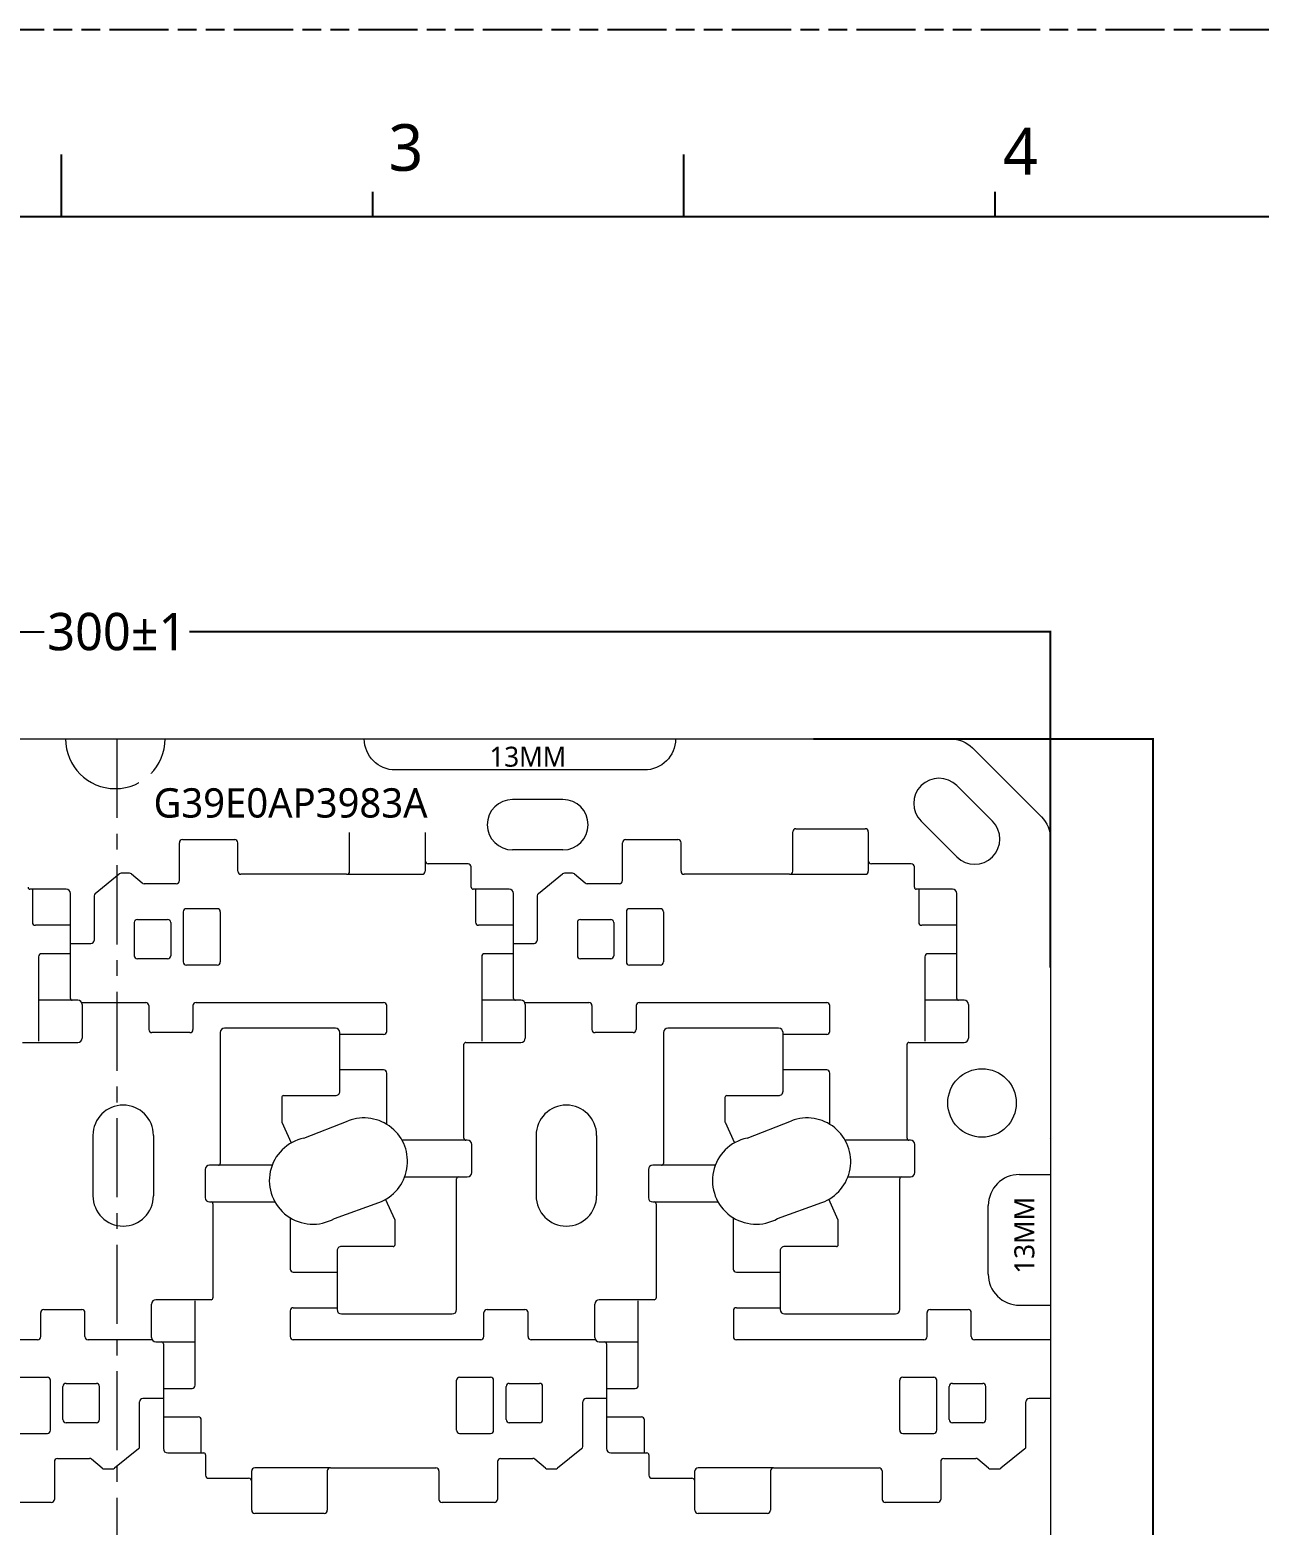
# Model space of a CAD drawing. Header units: millimetres. Extents: x 2296 to 3738, y 887 to 1467.
# Drawn here: x 3135.9 to 3333.4, y 1226.4 to 1466.6 of the extents above; entities that cross this region are included whole.
import ezdxf

# ---------------------------------------------------------------- set-up
doc = ezdxf.new("R2010")
doc.units = ezdxf.units.MM
doc.linetypes.add('CENTERX2', pattern=[101.6, 63.5, -12.7, 12.7, -12.7])
doc.linetypes.add('PHANTOM', pattern=[29.5, 9.5, -1.5, 3, -1.5, 3, -1.5, 9.5])
for name, color, linetype, lineweight in [('02 Tray  平面圖', 82, 'Continuous', 18), ('04 Tray NOTES 說明', 10, 'Continuous', 5), ('05 Tray 實際版框', 220, 'Continuous', 25), ('倒扣', 2, 'Continuous', 0)]:
    doc.layers.add(name, color=color, linetype=linetype, lineweight=lineweight)
doc.layers.add('0PAPERF', color=2, linetype='PHANTOM')
doc.layers.add('Tray 标记', color=160, linetype='Continuous')
doc.styles.add('CHINE', font='')
doc.styles.get("Standard").update_dxf_attribs({"font": 'txt', "bigfont": 'gbcbig.shx'})
doc.styles.get('CHINE').set_extended_font_data('微軟正黑體')
doc.dimstyles.get("Standard").update_dxf_attribs({"dimtxt": 0.18, "dimasz": 0.18, "dimexe": 0.18, "dimexo": 0.0625, "dimgap": 0.09, "dimtad": 0, "dimtih": 1, "dimtoh": 1, "dimdec": 4, "dimzin": 0, "dimdsep": 46, "dimtxsty": 'Standard', "dimcen": 0.09, "dimadec": 0, "dimazin": 0, "dimtfac": 1, "dimtdec": 4, "dimtofl": 0, "dimtmove": 0, "dimatfit": 3, "dimfxl": 1, "dimtolj": 1, "dimtzin": 0, "dimarcsym": 0})

# ---------------------------------------------------------------- blocks, each defined once
blk = doc.blocks.new('*D1')
at = {"layer": '05 Tray 實際版框', "color": 0, "lineweight": -2, "ltscale": 0.2, "transparency": 16777216}
for p, q in [((2999.88, 1315.93), (2999.88, 1370.06)), ((3000.06, 1369.88), (3138.19, 1369.88)), ((3299.7, 1369.88), (3161.57, 1369.88)), ((3299.88, 1315.93), (3299.88, 1370.06))]:
    blk.add_line(p, q, dxfattribs=at)
at = {"layer": '05 Tray 實際版框', "color": 0, "ltscale": 0.2, "transparency": 16777216}
for points in [[(3000.06, 1369.91), (3000.06, 1369.85), (2999.88, 1369.88)], [(3299.7, 1369.91), (3299.7, 1369.85), (3299.88, 1369.88)]]:
    blk.add_solid(points, dxfattribs=at)
at = {"layer": 'Defpoints', "color": 0, "ltscale": 0.2, "transparency": 16777216}
for p in [(3299.88, 1369.88), (2999.88, 1315.87), (3299.88, 1315.87)]:
    blk.add_point(p, dxfattribs=at)
at = {"layer": '05 Tray 實際版框', "color": 0, "lineweight": 0, "ltscale": 0.2, "transparency": 16777216, "insert": (3149.88, 1369.88), "char_height": 0.18, "attachment_point": 5}
blk.add_mtext('\\A1;{\\fMicrosoft JhengHei|b0|i0|c136|p0;\\H33.333333x;\\C6;300%%P1}', dxfattribs=at)
blk = doc.blocks.new('*D2')
at = {"layer": '05 Tray 實際版框', "color": 0, "lineweight": -2, "ltscale": 0.2, "transparency": 16777216}
for p, q in [((3261.78, 1352.68), (3316.49, 1352.68)), ((3316.31, 1352.5), (3316.31, 1220.89)), ((3316.31, 1082.86), (3316.31, 1214.47)), ((3253.57, 1082.68), (3316.49, 1082.68))]:
    blk.add_line(p, q, dxfattribs=at)
at = {"layer": '05 Tray 實際版框', "color": 0, "ltscale": 0.2, "transparency": 16777216}
for points in [[(3316.28, 1352.5), (3316.34, 1352.5), (3316.31, 1352.68)], [(3316.28, 1082.86), (3316.34, 1082.86), (3316.31, 1082.68)]]:
    blk.add_solid(points, dxfattribs=at)
at = {"layer": 'Defpoints', "color": 0, "ltscale": 0.2, "transparency": 16777216}
for p in [(3261.72, 1352.68), (3253.51, 1082.68), (3316.31, 1082.68)]:
    blk.add_point(p, dxfattribs=at)
at = {"layer": '05 Tray 實際版框', "color": 0, "lineweight": 0, "ltscale": 0.2, "transparency": 16777216, "insert": (3316.31, 1217.68), "char_height": 0.18, "attachment_point": 5}
blk.add_mtext('\\A1;{\\fMicrosoft JhengHei|b0|i0|c136|p0;\\H33.333333x;\\C6;270%%P1}', dxfattribs=at)

msp = doc.modelspace()

# ---------------------------------------------------------------- linework, layer by layer
for p, q in [((3140.99559, 1436.57464), (3140.99559, 1446.57464)), ((3240.99559, 1436.57464), (3240.99559, 1446.57464)), ((3190.99559, 1436.57464), (3190.99559, 1440.57464)), ((3290.99559, 1436.57464), (3290.99559, 1440.57464)), ((3712.99559, 1436.57464), (2940.99559, 1436.57464))]:
    msp.add_line(p, q)
at = {"layer": '02 Tray  平面圖', "linetype": 'Continuous'}
for p, q in [((3187.77312, 1338.24583), (3198.90866, 1338.24583)), ((3258.97312, 1338.24583), (3270.10866, 1338.24583)), ((3159.9237, 1329.90963), (3159.9237, 1335.98705)), ((3160.4237, 1336.48705), (3168.8237, 1336.48705)), ((3169.3237, 1331.41839), (3169.3237, 1335.98705)), ((3187.27312, 1331.4184), (3187.27312, 1337.74583)), ((3199.40866, 1337.74581), (3199.40851, 1333.09672)), ((3231.1237, 1329.90963), (3231.1237, 1335.98705)), ((3231.6237, 1336.48705), (3240.0237, 1336.48705)), ((3240.5237, 1331.41839), (3240.5237, 1335.98705)), ((3258.47312, 1331.4184), (3258.47312, 1337.74583)), ((3270.60866, 1337.74581), (3270.60851, 1333.09672)), ((3146.40451, 1327.85552), (3150.2795, 1330.97755)), ((3151.89684, 1331.0882), (3150.5932, 1331.0882)), ((3152.21924, 1330.97037), (3153.92967, 1329.52745)), ((3186.77312, 1330.9184), (3169.8237, 1330.91839)), ((3186.77312, 1330.9184), (3198.90851, 1330.9184)), ((3199.40851, 1333.09672), (3199.40851, 1331.4184)), ((3206.3121, 1332.5967), (3199.90851, 1332.5967)), ((3206.8121, 1328.8325), (3206.8121, 1332.0967)), ((3217.60451, 1327.85552), (3221.4795, 1330.97755)), ((3223.09684, 1331.0882), (3221.7932, 1331.0882)), ((3223.41924, 1330.97037), (3225.12967, 1329.52745)), ((3257.97312, 1330.9184), (3241.0237, 1330.91839)), ((3257.97312, 1330.9184), (3270.10851, 1330.9184)), ((3270.60851, 1333.09672), (3270.60851, 1331.4184)), ((3277.5121, 1332.5967), (3271.10851, 1332.5967)), ((3278.0121, 1328.8325), (3278.0121, 1332.0967)), ((3141.7113, 1328.5325), (3135.9121, 1328.5325)), ((3136.30999, 1328.5325), (3136.30999, 1323.22292)), ((3159.4237, 1329.40963), (3154.25207, 1329.40963)), ((3212.9113, 1328.5325), (3207.1121, 1328.5325)), ((3207.50999, 1328.5325), (3207.50999, 1323.22292)), ((3230.6237, 1329.40963), (3225.45207, 1329.40963)), ((3284.1113, 1328.5325), (3278.3121, 1328.5325)), ((3278.70999, 1328.5325), (3278.70999, 1323.22292)), ((3142.4113, 1310.9889), (3142.4113, 1327.8325)), ((3146.2182, 1327.46617), (3146.2182, 1320.29915)), ((3213.6113, 1310.9889), (3213.6113, 1327.8325)), ((3217.4182, 1327.46617), (3217.4182, 1320.29915)), ((3284.8113, 1310.9889), (3284.8113, 1327.8325)), ((3153.172, 1323.6708), (3158.0366, 1323.6708)), ((3224.372, 1323.6708), (3229.2366, 1323.6708)), ((3142.4113, 1322.72292), (3136.80999, 1322.72292)), ((3152.672, 1323.1708), (3152.672, 1317.8464)), ((3158.5366, 1323.1708), (3158.5366, 1317.8464)), ((3213.6113, 1322.72292), (3208.00999, 1322.72292)), ((3223.872, 1323.1708), (3223.872, 1317.8464)), ((3229.7366, 1323.1708), (3229.7366, 1317.8464)), ((3284.8113, 1322.72292), (3279.20999, 1322.72292)), ((3142.4113, 1319.79915), (3145.7182, 1319.79915)), ((3213.6113, 1319.79915), (3216.9182, 1319.79915)), ((3137.2994, 1317.66043), (3137.2994, 1304.10406)), ((3142.4113, 1318.16043), (3137.7994, 1318.16043)), ((3158.0366, 1317.3464), (3153.172, 1317.3464)), ((3208.4994, 1317.66043), (3208.4994, 1304.10406)), ((3213.6113, 1318.16043), (3208.9994, 1318.16043)), ((3229.2366, 1317.3464), (3224.372, 1317.3464)), ((3279.6994, 1317.66043), (3279.6994, 1304.10406)), ((3284.8113, 1318.16043), (3280.1994, 1318.16043)), ((3143.5993, 1310.6889), (3137.2994, 1310.6889)), ((3144.21029, 1310.3305), (3154.5112, 1310.3305)), ((3144.2993, 1309.9889), (3144.2993, 1304.60406)), ((3155.0112, 1309.8305), (3155.0112, 1305.97953)), ((3162.1112, 1309.8305), (3162.1112, 1305.97953)), ((3162.6112, 1310.3305), (3192.72981, 1310.3305)), ((3193.22981, 1305.68862), (3193.22981, 1309.8305)), ((3214.7993, 1310.6889), (3208.4994, 1310.6889)), ((3215.41029, 1310.3305), (3225.7112, 1310.3305)), ((3215.4993, 1309.9889), (3215.4993, 1304.60406)), ((3226.2112, 1309.8305), (3226.2112, 1305.97953)), ((3233.3112, 1309.8305), (3233.3112, 1305.97953)), ((3233.8112, 1310.3305), (3263.92981, 1310.3305)), ((3264.42981, 1305.68862), (3264.42981, 1309.8305)), ((3285.9993, 1310.6889), (3279.6994, 1310.6889)), ((3286.6993, 1309.9889), (3286.6993, 1304.60406)), ((3161.6112, 1305.47953), (3155.5112, 1305.47953)), ((3166.49367, 1305.49779), (3166.49367, 1284.47159)), ((3185.00477, 1306.19779), (3167.19367, 1306.19779)), ((3185.70477, 1296.05699), (3185.70477, 1305.49779)), ((3232.8112, 1305.47953), (3226.7112, 1305.47953)), ((3237.69367, 1305.49779), (3237.69367, 1284.47159)), ((3256.20477, 1306.19779), (3238.39367, 1306.19779)), ((3256.90477, 1296.05699), (3256.90477, 1305.49779)), ((3134.7372, 1303.90406), (3143.5993, 1303.90406)), ((3205.6372, 1288.5089), (3205.6372, 1303.60406)), ((3205.9372, 1303.90406), (3214.7993, 1303.90406)), ((3276.8372, 1288.5089), (3276.8372, 1303.60406)), ((3277.1372, 1303.90406), (3285.9993, 1303.90406)), ((3193.2366, 1290.74891), (3193.2366, 1298.98862)), ((3264.4366, 1290.74891), (3264.4366, 1298.98862)), ((3176.37525, 1295.05699), (3176.37525, 1291.20899)), ((3176.67525, 1295.35699), (3185.00477, 1295.35699)), ((3247.57525, 1295.05699), (3247.57525, 1291.20899)), ((3247.87525, 1295.35699), (3256.20477, 1295.35699)), ((3176.3912, 1291.11249), (3177.89502, 1287.77366)), ((3247.5912, 1291.11249), (3249.09502, 1287.77366)), ((3206.1894, 1288.2089), (3195.68419, 1288.2089)), ((3277.3894, 1288.2089), (3266.88419, 1288.2089)), ((3206.8894, 1283.0089), (3206.8894, 1287.5089)), ((3278.0894, 1283.0089), (3278.0894, 1287.5089)), ((3164.07167, 1283.47159), (3164.07167, 1278.97159)), ((3174.82874, 1284.17159), (3164.77167, 1284.17159)), ((3235.27167, 1283.47159), (3235.27167, 1278.97159)), ((3246.02874, 1284.17159), (3235.97167, 1284.17159)), ((3196.13233, 1282.30889), (3206.1894, 1282.3089)), ((3204.4674, 1260.9827), (3204.4674, 1282.0089)), ((3267.33233, 1282.30889), (3277.3894, 1282.3089)), ((3275.6674, 1260.9827), (3275.6674, 1282.0089)), ((3164.77167, 1278.27159), (3175.27689, 1278.27159)), ((3194.56988, 1275.36799), (3193.06606, 1278.70682)), ((3235.97167, 1278.27159), (3246.47689, 1278.27159)), ((3265.76988, 1275.36799), (3264.26606, 1278.70682)), ((3165.32387, 1277.97159), (3165.32387, 1262.87642)), ((3177.72447, 1275.73161), (3177.72447, 1267.55911)), ((3177.72447, 1275.73161), (3177.72447, 1267.49189)), ((3236.52387, 1277.97159), (3236.52387, 1262.87642)), ((3248.92447, 1275.73162), (3248.92447, 1267.55912)), ((3248.92447, 1275.73162), (3248.92447, 1267.49191)), ((3194.58582, 1271.4235), (3194.58582, 1275.27149)), ((3265.78582, 1271.4235), (3265.78582, 1275.27149)), ((3194.28582, 1271.1235), (3185.9563, 1271.12349)), ((3265.48582, 1271.1235), (3257.1563, 1271.12349)), ((3185.2563, 1270.42349), (3185.2563, 1260.9827)), ((3256.4563, 1270.42349), (3256.4563, 1260.9827)), ((3155.46177, 1256.49159), (3155.46177, 1261.87642)), ((3165.02387, 1262.57642), (3156.16177, 1262.57642)), ((3162.46167, 1248.82005), (3162.46167, 1262.37642)), ((3226.66177, 1256.49159), (3226.66177, 1261.87642)), ((3236.22387, 1262.57642), (3227.36177, 1262.57642)), ((3233.66167, 1248.82005), (3233.66167, 1262.37642)), ((3137.64987, 1256.64999), (3137.64987, 1260.50096)), ((3138.14987, 1261.00096), (3144.24987, 1261.00096)), ((3144.74987, 1256.64999), (3144.74987, 1260.50096)), ((3177.73127, 1260.79189), (3177.73127, 1256.65002)), ((3185.9563, 1260.2827), (3203.7674, 1260.2827)), ((3208.84987, 1256.64999), (3208.84987, 1260.50096)), ((3209.34987, 1261.00096), (3215.44987, 1261.00096)), ((3215.94987, 1256.64999), (3215.94987, 1260.50096)), ((3248.93127, 1260.79191), (3248.93127, 1256.65003)), ((3257.1563, 1260.2827), (3274.9674, 1260.2827)), ((3280.04987, 1256.64999), (3280.04987, 1260.50096)), ((3280.54987, 1261.00096), (3286.64987, 1261.00096)), ((3287.14987, 1256.64999), (3287.14987, 1260.50096)), ((3137.14987, 1256.15), (3107.03127, 1256.15)), ((3155.55078, 1256.14999), (3145.24987, 1256.14999)), ((3156.16177, 1255.79159), (3162.46167, 1255.79159)), ((3157.34977, 1255.49159), (3157.34978, 1238.64799)), ((3208.34987, 1256.15002), (3178.23127, 1256.15002)), ((3226.75078, 1256.14999), (3216.44987, 1256.14999)), ((3227.36177, 1255.79159), (3233.66167, 1255.79159)), ((3228.54977, 1255.49159), (3228.54978, 1238.64799)), ((3279.54987, 1256.15003), (3249.43127, 1256.15003)), ((3299.88054, 1256.14999), (3287.64987, 1256.14999)), ((3141.22447, 1243.30969), (3141.22447, 1248.63409)), ((3141.72447, 1249.13409), (3146.58908, 1249.13409)), ((3147.08908, 1243.30969), (3147.08908, 1248.63409)), ((3157.34977, 1248.32005), (3161.96167, 1248.32005)), ((3212.42447, 1243.30969), (3212.42447, 1248.63409)), ((3212.92447, 1249.13409), (3217.78908, 1249.13409)), ((3218.28908, 1243.30969), (3218.28908, 1248.63409)), ((3228.54977, 1248.32005), (3233.16167, 1248.32005)), ((3283.62447, 1243.30969), (3283.62447, 1248.63409)), ((3284.12447, 1249.13409), (3288.98908, 1249.13409)), ((3289.48908, 1243.30969), (3289.48908, 1248.63409)), ((3153.54287, 1239.01432), (3153.54287, 1246.18134)), ((3157.34977, 1246.68134), (3154.04287, 1246.68134)), ((3224.74287, 1239.01432), (3224.74287, 1246.18134)), ((3228.54977, 1246.68134), (3225.24287, 1246.68134)), ((3295.94287, 1239.01432), (3295.94287, 1246.18134)), ((3299.88054, 1246.68134), (3296.44287, 1246.68134)), ((3146.58908, 1242.80969), (3141.72447, 1242.80969)), ((3157.34978, 1243.75757), (3162.95109, 1243.75757)), ((3163.45109, 1237.94799), (3163.45109, 1243.25757)), ((3217.78908, 1242.80969), (3212.92447, 1242.80969)), ((3228.54978, 1243.75757), (3234.15109, 1243.75757)), ((3234.65109, 1237.94799), (3234.65109, 1243.25757)), ((3288.98908, 1242.80969), (3284.12447, 1242.80969)), ((3153.35657, 1238.62497), (3149.48158, 1235.50293)), ((3158.04978, 1237.94799), (3163.84898, 1237.94799)), ((3164.14898, 1237.64799), (3164.14898, 1234.38379)), ((3224.55657, 1238.62497), (3220.68158, 1235.50293)), ((3229.24978, 1237.94799), (3235.04898, 1237.94799)), ((3235.34898, 1237.64799), (3235.34898, 1234.38379)), ((3295.75657, 1238.62497), (3291.88158, 1235.50293)), ((3139.83737, 1236.57086), (3139.83737, 1230.49344)), ((3140.33737, 1237.07086), (3145.509, 1237.07086)), ((3147.54183, 1235.51011), (3145.83141, 1236.95303)), ((3147.86424, 1235.39228), (3149.16788, 1235.39228)), ((3171.55257, 1233.38377), (3171.55257, 1235.06209)), ((3184.18795, 1235.56209), (3172.05257, 1235.56209)), ((3183.68795, 1235.06209), (3183.68795, 1228.73466)), ((3184.18795, 1235.56209), (3201.13737, 1235.56209)), ((3201.63737, 1235.06209), (3201.63737, 1230.49344)), ((3211.03737, 1236.57086), (3211.03737, 1230.49344)), ((3211.53737, 1237.07086), (3216.709, 1237.07086)), ((3218.74183, 1235.51011), (3217.03141, 1236.95303)), ((3219.06424, 1235.39228), (3220.36788, 1235.39228)), ((3242.75257, 1233.38377), (3242.75257, 1235.06209)), ((3255.38795, 1235.56209), (3243.25257, 1235.56209)), ((3254.88795, 1235.06209), (3254.88795, 1228.73466)), ((3255.38795, 1235.56209), (3272.33737, 1235.56209)), ((3272.83737, 1235.06209), (3272.83737, 1230.49344)), ((3282.23737, 1236.57086), (3282.23737, 1230.49344)), ((3282.73737, 1237.07086), (3287.909, 1237.07086)), ((3289.94183, 1235.51011), (3288.23141, 1236.95303)), ((3290.26424, 1235.39228), (3291.56788, 1235.39228)), ((3164.64898, 1233.88379), (3171.05257, 1233.88379)), ((3171.55241, 1228.73468), (3171.55257, 1233.38377)), ((3235.84898, 1233.88379), (3242.25257, 1233.88379)), ((3242.75241, 1228.73468), (3242.75257, 1233.38377)), ((3139.33737, 1229.99344), (3130.93737, 1229.99344)), ((3210.53737, 1229.99344), (3202.13737, 1229.99344)), ((3281.73737, 1229.99344), (3273.33737, 1229.99344)), ((3183.18795, 1228.23466), (3172.05241, 1228.23466)), ((3254.38795, 1228.23466), (3243.25241, 1228.23466))]:
    msp.add_line(p, q, dxfattribs=at)
at = {"layer": '02 Tray  平面圖', "lineweight": 18}
for p, q in [((3160.54851, 1324.89382), (3160.54851, 1316.84469)), ((3166.00601, 1325.39382), (3161.04851, 1325.39382)), ((3166.50601, 1324.89382), (3166.50601, 1316.84469)), ((3231.74851, 1324.89382), (3231.74851, 1316.84469)), ((3237.20601, 1325.39382), (3232.24851, 1325.39382)), ((3237.70601, 1324.89382), (3237.70601, 1316.84469)), ((3166.00601, 1316.34469), (3161.04851, 1316.34469)), ((3237.20601, 1316.34469), (3232.24851, 1316.34469)), ((3133.75507, 1250.13579), (3138.71256, 1250.13579)), ((3139.21256, 1241.58667), (3139.21256, 1249.63579)), ((3204.45507, 1241.58667), (3204.45507, 1249.63579)), ((3204.95507, 1250.13579), (3209.91256, 1250.13579)), ((3210.41256, 1241.58667), (3210.41256, 1249.63579)), ((3275.65507, 1241.58667), (3275.65507, 1249.63579)), ((3276.15507, 1250.13579), (3281.11256, 1250.13579)), ((3281.61256, 1241.58667), (3281.61256, 1249.63579)), ((3133.75507, 1241.08667), (3138.71256, 1241.08667)), ((3204.95507, 1241.08667), (3209.91256, 1241.08667)), ((3276.15507, 1241.08667), (3281.11256, 1241.08667))]:
    msp.add_line(p, q, dxfattribs=at)
at = {"layer": '02 Tray  平面圖'}
for p, q in [((3192.72981, 1305.18862), (3185.70477, 1305.18862)), ((3263.92981, 1305.18862), (3256.90477, 1305.18862)), ((3192.7366, 1299.48862), (3185.70477, 1299.48862)), ((3263.9366, 1299.48862), (3256.90477, 1299.48862)), ((3179.92422, 1288.54931), (3187.05815, 1291.30743)), ((3251.12422, 1288.54931), (3258.25815, 1291.30743)), ((3184.82242, 1275.60777), (3191.96752, 1278.19728)), ((3256.02242, 1275.60777), (3263.16752, 1278.19728)), ((3178.22447, 1266.99189), (3185.2563, 1266.99189)), ((3249.42447, 1266.99191), (3256.4563, 1266.99191)), ((3178.23127, 1261.29189), (3185.2563, 1261.29189)), ((3249.43127, 1261.29191), (3256.4563, 1261.29191))]:
    msp.add_line(p, q, dxfattribs=at)
at = {"layer": '02 Tray  平面圖', "linetype": 'Continuous'}
for centre, radius, start, end in [((3187.77312, 1337.74583), 0.5, 90, 180), ((3198.90866, 1337.74583), 0.5, 359.9978164, 90), ((3258.97312, 1337.74583), 0.5, 90, 180), ((3270.10866, 1337.74583), 0.5, 359.9978164, 90), ((3160.4237, 1335.98705), 0.5, 90, 180), ((3168.8237, 1335.98705), 0.5, 0, 90), ((3231.6237, 1335.98705), 0.5, 90, 180), ((3240.0237, 1335.98705), 0.5, 0, 90), ((3150.5932, 1330.5882), 0.5, 89.9999985, 128.8579507), ((3151.89684, 1330.5882), 0.5, 49.848925, 89.9999985), ((3169.8237, 1331.41839), 0.5, 180, 270.0000111), ((3186.77312, 1331.4184), 0.5, 270.0000111, 0), ((3198.90851, 1331.4184), 0.5, 270, 0), ((3199.90851, 1333.0967), 0.5, 179.9978164, 270), ((3206.3121, 1332.0967), 0.5, 0, 90), ((3221.7932, 1330.5882), 0.5, 89.9999985, 128.8579507), ((3223.09684, 1330.5882), 0.5, 49.848925, 89.9999985), ((3241.0237, 1331.41839), 0.5, 180, 270.0000111), ((3257.97312, 1331.4184), 0.5, 270.0000111, 0), ((3270.10851, 1331.4184), 0.5, 270, 0), ((3271.10851, 1333.0967), 0.5, 179.9978164, 270), ((3277.5121, 1332.0967), 0.5, 0, 90), ((3135.9121, 1328.8325), 0.3, 180, 270), ((3141.7113, 1327.8325), 0.7, 0.0000046, 90), ((3154.25207, 1329.90963), 0.5, 229.848925, 270), ((3159.4237, 1329.90963), 0.5, 270, 0), ((3207.1121, 1328.8325), 0.3, 180, 270), ((3212.9113, 1327.8325), 0.7, 0.0000046, 90), ((3225.45207, 1329.90963), 0.5, 229.848925, 270), ((3230.6237, 1329.90963), 0.5, 270, 0), ((3278.3121, 1328.8325), 0.3, 180, 270), ((3284.1113, 1327.8325), 0.7, 0.0000046, 90), ((3146.7182, 1327.46617), 0.5, 128.8579507, 180.0000028), ((3217.9182, 1327.46617), 0.5, 128.8579507, 180.0000028), ((3153.172, 1323.1708), 0.5, 90, 180), ((3158.0366, 1323.1708), 0.5, 0, 90), ((3224.372, 1323.1708), 0.5, 90, 180), ((3229.2366, 1323.1708), 0.5, 0, 90), ((3136.80999, 1323.22292), 0.5, 180, 270), ((3208.00999, 1323.22292), 0.5, 180, 270), ((3279.20999, 1323.22292), 0.5, 180, 270), ((3145.7182, 1320.29915), 0.5, 270, 0.0000028), ((3216.9182, 1320.29915), 0.5, 270, 0.0000028), ((3137.7994, 1317.66043), 0.5, 90, 180), ((3153.172, 1317.8464), 0.5, 180, 270), ((3158.0366, 1317.8464), 0.5, 270, 0), ((3208.9994, 1317.66043), 0.5, 90, 180), ((3224.372, 1317.8464), 0.5, 180, 270), ((3229.2366, 1317.8464), 0.5, 270, 0), ((3280.1994, 1317.66043), 0.5, 90, 180), ((3142.7113, 1310.9889), 0.3, 180.0000046, 270), ((3143.5993, 1309.9889), 0.7, 0, 90), ((3154.5112, 1309.8305), 0.5, 0, 90.0000008), ((3162.6112, 1309.8305), 0.5, 90.0000009, 180), ((3192.72981, 1309.8305), 0.5, 0, 90.0000009), ((3213.9113, 1310.9889), 0.3, 180.0000046, 270), ((3214.7993, 1309.9889), 0.7, 0, 90), ((3225.7112, 1309.8305), 0.5, 0, 90.0000008), ((3233.8112, 1309.8305), 0.5, 90.0000009, 180), ((3263.92981, 1309.8305), 0.5, 0, 90.0000009), ((3285.1113, 1310.9889), 0.3, 180.0000046, 270), ((3285.9993, 1309.9889), 0.7, 0, 90), ((3143.5993, 1304.60406), 0.7, 270, 0), ((3155.5112, 1305.97953), 0.5, 180, 270), ((3161.6112, 1305.97953), 0.5, 270, 0), ((3167.19367, 1305.49779), 0.7, 90.0000016, 179.9999979), ((3185.00477, 1305.49779), 0.7, 0.0000118, 90.0000016), ((3214.7993, 1304.60406), 0.7, 270, 0), ((3226.7112, 1305.97953), 0.5, 180, 270), ((3232.8112, 1305.97953), 0.5, 270, 0), ((3238.39367, 1305.49779), 0.7, 90.0000016, 179.9999979), ((3256.20477, 1305.49779), 0.7, 0.0000118, 90.0000016), ((3285.9993, 1304.60406), 0.7, 270, 0), ((3205.9372, 1303.60406), 0.3, 90, 180.000003), ((3277.1372, 1303.60406), 0.3, 90, 180.000003), ((3176.67525, 1295.05699), 0.3, 90.0000059, 180), ((3185.00477, 1296.05699), 0.7, 270.0000059, 0.0000118), ((3247.87525, 1295.05699), 0.3, 90.0000059, 180), ((3256.20477, 1296.05699), 0.7, 270.0000059, 0.0000118), ((3176.67525, 1291.20899), 0.3, 180, 198.7632436), ((3247.87525, 1291.20899), 0.3, 180, 198.7632436), ((3205.9372, 1288.5089), 0.3, 180.000003, 270), ((3206.1894, 1287.5089), 0.7, 0.0000065, 90), ((3277.1372, 1288.5089), 0.3, 180.000003, 270), ((3277.3894, 1287.5089), 0.7, 0.0000065, 90), ((3164.77167, 1283.47159), 0.7, 90.0000113, 180.0000065), ((3166.19367, 1284.47159), 0.3, 270.0000113, 359.9999979), ((3206.1894, 1283.0089), 0.7, 270.0000113, 0.0000065), ((3235.97167, 1283.47159), 0.7, 90.0000113, 180.0000065), ((3237.39367, 1284.47159), 0.3, 270.0000113, 359.9999979), ((3277.3894, 1283.0089), 0.7, 270.0000113, 0.0000065), ((3204.7674, 1282.0089), 0.3, 90.0000113, 179.9999979), ((3275.9674, 1282.0089), 0.3, 90.0000113, 179.9999979), ((3164.77167, 1278.97159), 0.7, 180.0000065, 270), ((3165.02387, 1277.97159), 0.3, 0.000003, 90), ((3235.97167, 1278.97159), 0.7, 180.0000065, 270), ((3236.22387, 1277.97159), 0.3, 0.000003, 90), ((3194.28582, 1275.27149), 0.3, 0, 18.7632436), ((3265.48582, 1275.27149), 0.3, 0, 18.7632436), ((3185.9563, 1270.42349), 0.7, 90.0000059, 180.0000118), ((3194.28582, 1271.4235), 0.3, 270.0000059, 0), ((3257.1563, 1270.42349), 0.7, 90.0000059, 180.0000118), ((3265.48582, 1271.4235), 0.3, 270.0000059, 0), ((3156.16177, 1261.87642), 0.7, 90, 180), ((3165.02387, 1262.87642), 0.3, 270, 0.000003), ((3227.36177, 1261.87642), 0.7, 90, 180), ((3236.22387, 1262.87642), 0.3, 270, 0.000003), ((3138.14987, 1260.50096), 0.5, 90, 180), ((3144.24987, 1260.50096), 0.5, 0, 90), ((3185.9563, 1260.9827), 0.7, 180.0000118, 270.0000016), ((3203.7674, 1260.9827), 0.7, 270.0000016, 359.9999979), ((3209.34987, 1260.50096), 0.5, 90, 180), ((3215.44987, 1260.50096), 0.5, 0, 90), ((3257.1563, 1260.9827), 0.7, 180.0000118, 270.0000016), ((3274.9674, 1260.9827), 0.7, 270.0000016, 359.9999979), ((3280.54987, 1260.50096), 0.5, 90, 180), ((3286.64987, 1260.50096), 0.5, 0, 90), ((3137.14987, 1256.64999), 0.5, 270.0000009, 360), ((3145.24987, 1256.64999), 0.5, 180, 270.0000008), ((3156.16177, 1256.49159), 0.7, 180, 270), ((3178.23127, 1256.65002), 0.5, 180, 270.0000009), ((3208.34987, 1256.64999), 0.5, 270.0000009, 360), ((3216.44987, 1256.64999), 0.5, 180, 270.0000008), ((3227.36177, 1256.49159), 0.7, 180, 270), ((3249.43127, 1256.65003), 0.5, 180, 270.0000009), ((3279.54987, 1256.64999), 0.5, 270.0000009, 360), ((3287.64987, 1256.64999), 0.5, 180, 270.0000008), ((3157.04977, 1255.49159), 0.3, 0.0000046, 90), ((3228.24977, 1255.49159), 0.3, 0.0000046, 90), ((3141.72447, 1248.63409), 0.5, 90, 180), ((3146.58908, 1248.63409), 0.5, 0, 90), ((3161.96167, 1248.82005), 0.5, 270, 0), ((3212.92447, 1248.63409), 0.5, 90, 180), ((3217.78908, 1248.63409), 0.5, 0, 90), ((3233.16167, 1248.82005), 0.5, 270, 0), ((3284.12447, 1248.63409), 0.5, 90, 180), ((3288.98908, 1248.63409), 0.5, 0, 90), ((3154.04287, 1246.18134), 0.5, 90, 180.0000028), ((3225.24287, 1246.18134), 0.5, 90, 180.0000028), ((3296.44287, 1246.18134), 0.5, 90, 180.0000028), ((3141.72447, 1243.30969), 0.5, 180, 270), ((3146.58908, 1243.30969), 0.5, 270, 0), ((3162.95109, 1243.25757), 0.5, 360, 90), ((3212.92447, 1243.30969), 0.5, 180, 270), ((3217.78908, 1243.30969), 0.5, 270, 0), ((3234.15109, 1243.25757), 0.5, 360, 90), ((3284.12447, 1243.30969), 0.5, 180, 270), ((3288.98908, 1243.30969), 0.5, 270, 0), ((3153.04287, 1239.01432), 0.5, 308.8579507, 0.0000028), ((3158.04978, 1238.64799), 0.7, 180.0000046, 270), ((3163.84898, 1237.64799), 0.3, 0, 90), ((3224.24287, 1239.01432), 0.5, 308.8579507, 0.0000028), ((3229.24978, 1238.64799), 0.7, 180.0000046, 270), ((3235.04898, 1237.64799), 0.3, 0, 90), ((3295.44287, 1239.01432), 0.5, 308.8579507, 0.0000028), ((3140.33737, 1236.57086), 0.5, 90, 180), ((3145.509, 1236.57086), 0.5, 49.848925, 90), ((3147.86424, 1235.89228), 0.5, 229.848925, 269.9999985), ((3149.16788, 1235.89228), 0.5, 269.9999985, 308.8579507), ((3172.05257, 1235.06209), 0.5, 90, 180), ((3184.18795, 1235.06209), 0.5, 90.0000111, 180), ((3201.13737, 1235.06209), 0.5, 0, 90.0000111), ((3211.53737, 1236.57086), 0.5, 90, 180), ((3216.709, 1236.57086), 0.5, 49.848925, 90), ((3219.06424, 1235.89228), 0.5, 229.848925, 269.9999985), ((3220.36788, 1235.89228), 0.5, 269.9999985, 308.8579507), ((3243.25257, 1235.06209), 0.5, 90, 180), ((3255.38795, 1235.06209), 0.5, 90.0000111, 180), ((3272.33737, 1235.06209), 0.5, 0, 90.0000111), ((3282.73737, 1236.57086), 0.5, 90, 180), ((3287.909, 1236.57086), 0.5, 49.848925, 90), ((3290.26424, 1235.89228), 0.5, 229.848925, 269.9999985), ((3291.56788, 1235.89228), 0.5, 269.9999985, 308.8579507), ((3164.64898, 1234.38379), 0.5, 180, 270), ((3171.05257, 1233.38379), 0.5, 359.9978164, 90), ((3235.84898, 1234.38379), 0.5, 180, 270), ((3242.25257, 1233.38379), 0.5, 359.9978164, 90), ((3139.33737, 1230.49344), 0.5, 270, 0), ((3202.13737, 1230.49344), 0.5, 180, 270), ((3210.53737, 1230.49344), 0.5, 270, 0), ((3273.33737, 1230.49344), 0.5, 180, 270), ((3281.73737, 1230.49344), 0.5, 270, 0), ((3172.05241, 1228.73466), 0.5, 179.9978164, 270), ((3183.18795, 1228.73466), 0.5, 270, 0), ((3243.25241, 1228.73466), 0.5, 179.9978164, 270), ((3254.38795, 1228.73466), 0.5, 270, 0)]:
    msp.add_arc(centre, radius, start, end, dxfattribs=at)
at = {"layer": '02 Tray  平面圖', "lineweight": 18}
for centre, start, end in [((3161.04851, 1324.89382), 90, 180), ((3166.00601, 1324.89382), 0, 90), ((3232.24851, 1324.89382), 90, 180), ((3237.20601, 1324.89382), 0, 90), ((3161.04851, 1316.84469), 180, 270), ((3166.00601, 1316.84469), 270, 0), ((3232.24851, 1316.84469), 180, 270), ((3237.20601, 1316.84469), 270, 0), ((3138.71256, 1249.63579), 0, 90), ((3204.95507, 1249.63579), 90, 180), ((3209.91256, 1249.63579), 0, 90), ((3276.15507, 1249.63579), 90, 180), ((3281.11256, 1249.63579), 0, 90), ((3138.71256, 1241.58667), 270, 0), ((3204.95507, 1241.58667), 180, 270), ((3209.91256, 1241.58667), 270, 0), ((3276.15507, 1241.58667), 180, 270), ((3281.11256, 1241.58667), 270, 0)]:
    msp.add_arc(centre, 0.5, start, end, dxfattribs=at)
at = {"layer": '02 Tray  平面圖'}
for centre, radius, start, end in [((3192.72981, 1305.68862), 0.5, 270, 0), ((3263.92981, 1305.68862), 0.5, 270, 0), ((3192.7366, 1298.98862), 0.5, 360, 90), ((3263.9366, 1298.98862), 0.5, 360, 90), ((3189.58241, 1284.77841), 7, 289.921411, 111.1375151), ((3260.78241, 1284.77841), 7, 289.921411, 111.1375151), ((3181.37867, 1281.70208), 7, 101.9921609, 299.4698092), ((3252.57867, 1281.70208), 7, 101.9921609, 299.4698092), ((3178.22447, 1267.49189), 0.5, 180, 270), ((3249.42447, 1267.49191), 0.5, 180, 270), ((3178.23127, 1260.79189), 0.5, 90, 180), ((3249.43127, 1260.79191), 0.5, 90, 180)]:
    msp.add_arc(centre, radius, start, end, dxfattribs=at)
at = {"layer": '04 Tray NOTES 說明', "color": 1, "lineweight": 0, "ltscale": 0.2}
msp.add_circle((3288.88054, 1294.18291), 5.5, dxfattribs=at)
at = {"layer": '05 Tray 實際版框', "linetype": 'CENTERX2', "lineweight": 0, "ltscale": 0.2}
msp.add_line((3149.88054, 1352.68291), (3149.88054, 1077.49882), dxfattribs=at)
at = {"layer": '05 Tray 實際版框', "lineweight": 0, "ltscale": 0.2}
for p, q in [((3299.83716, 1288.40709), (3299.88054, 1288.45047)), ((3294.88492, 1282.68291), (3299.88054, 1282.68291)), ((3289.88492, 1266.68288), (3289.88492, 1277.68291)), ((3294.88841, 1261.68288), (3299.98401, 1261.68644))]:
    msp.add_line(p, q, dxfattribs=at)
for points in [[(3109.63049, 1352.68291), (3283.80947, 1352.68291)], [(3189.38451, 1352.68065), (3189.38451, 1352.68328)]]:
    msp.add_lwpolyline(points, dxfattribs=at)
for points in [[(3141.63186, 1352.68291, 1), (3157.63186, 1352.68291, 1)], [(3239.63322, 1352.68291), (3239.63322, 1352.68028), (3239.63322, 1352.68028, -0.414213562), (3234.63322, 1347.68028), (3194.63322, 1347.68028, -0.414213562), (3189.63322, 1352.68028), (3189.63322, 1352.68291)], [(3239.63322, 1352.68291), (3239.63322, 1352.68028), (3239.63322, 1352.68028, -0.414213562), (3234.63322, 1347.68028), (3194.63322, 1347.68028, -0.414213562), (3189.63322, 1352.68028), (3189.63322, 1352.68291)], [(3239.63322, 1352.68291), (3283.80947, 1352.68291, -0.198912367), (3287.345, 1351.21844), (3298.41607, 1340.14737, -0.198912367), (3299.88054, 1336.61184), (3299.88054, 1187.68291)]]:
    msp.add_lwpolyline(points, format="xyb", dxfattribs=at)
for centre, start, end in [((3294.88492, 1277.68291), 90, 180), ((3294.88492, 1266.68288), 180, 270.0399845)]:
    msp.add_arc(centre, 5, start, end, dxfattribs=at)
at = {"layer": '0PAPERF'}
msp.add_line((3738.20146, 1466.58668), (2917.99276, 1466.58668), dxfattribs=at)
at = {"layer": '倒扣', "linetype": 'Continuous'}
msp.add_lwpolyline([(3141.63186, 1352.68291, 1), (3157.63186, 1352.68291, 1)], format="xyb", dxfattribs=at)
for points in [[(3221.55161, 1342.93184), (3213.45161, 1342.93184)], [(3290.55621, 1339.44314), (3284.82864, 1345.17071)], [(3284.82864, 1333.71558), (3279.10108, 1339.44314)], [(3221.55161, 1334.83184), (3213.45161, 1334.83184)], [(3146.04248, 1288.97455), (3146.04248, 1279.25455)], [(3155.76248, 1288.97455), (3155.76248, 1279.25455)], [(3217.24248, 1288.97455), (3217.24248, 1279.25455)], [(3226.96248, 1288.97455), (3226.96248, 1279.25455)]]:
    msp.add_lwpolyline(points, dxfattribs=at)
for centre, radius, start, end in [((3281.96486, 1342.30692), 4.05, 45, 225), ((3213.45161, 1338.88184), 4.05, 90, 270), ((3221.55161, 1338.88184), 4.05, 270, 90), ((3287.69242, 1336.57936), 4.05, 225, 45), ((3150.90248, 1288.97455), 4.86, 360, 180), ((3222.10248, 1288.97455), 4.86, 360, 180), ((3150.90248, 1279.25455), 4.86, 180, 360), ((3222.10248, 1279.25455), 4.86, 180, 360)]:
    msp.add_arc(centre, radius, start, end, dxfattribs=at)

# ---------------------------------------------------------------- texts
at = {"layer": '02 Tray  平面圖', "char_height": 7.5, "width": 128.0992165, "attachment_point": 1, "style": 'CHINE'}
for s, insert in [('{\\fMicrosoft JhengHei|b0|i0|c136|p49;\\C0;3}', (3193.5201, 1451.44554)), ('{\\fMicrosoft JhengHei|b0|i0|c136|p49;\\C0;4}', (3292.24832, 1450.81964))]:
    msp.add_mtext(s, dxfattribs=dict(at, insert=insert))
at = {"layer": '05 Tray 實際版框', "lineweight": 0, "ltscale": 0.2, "insert": (3209.73907, 1351.41967), "char_height": 3.20376, "width": 13.3869468, "attachment_point": 1, "style": 'CHINE'}
msp.add_mtext('13MM', dxfattribs=at)
at = {"layer": '05 Tray 實際版框', "lineweight": 0, "ltscale": 0.2, "insert": (3294.07348, 1266.75456), "char_height": 3.20376, "width": 13.3869468, "attachment_point": 1, "rotation": 90, "style": 'CHINE'}
msp.add_mtext('13MM', dxfattribs=at)

# ---------------------------------------------------------------- dimensions: what is measured, and where the dimension line sits
at = {"layer": '05 Tray 實際版框', "color": 3, "lineweight": 0, "ltscale": 0.2}
dim = msp.add_linear_dim(base=(3299.88054, 1369.88067), p1=(2999.88054, 1315.87148), p2=(3299.88054, 1315.87148), text='{\\fMicrosoft JhengHei|b0|i0|c136|p0;\\H33.333333x;\\C6;300%%P1}', dimstyle='Standard', override={"dimtxt": 0.18, "dimasz": 0.18, "dimexe": 0.18, "dimexo": 0.0625, "dimdec": 4, "dimtxsty": 'Standard', "dimclrd": 0, "dimclre": 0, "dimclrt": 0}, dxfattribs=at)
dim.commit()
dim.dimension.update_dxf_attribs({"geometry": '*D1', "text_midpoint": (3149.88054, 1369.88067)})
dim = msp.add_linear_dim(base=(3316.31267, 1082.68291), p1=(3261.72134, 1352.68291), p2=(3253.51111, 1082.68291), angle=90, text='{\\fMicrosoft JhengHei|b0|i0|c136|p0;\\H33.333333x;\\C6;270%%P1}', dimstyle='Standard', override={"dimtxt": 0.18, "dimasz": 0.18, "dimexe": 0.18, "dimexo": 0.0625, "dimdec": 4, "dimtxsty": 'Standard', "dimclrd": 0, "dimclre": 0, "dimclrt": 0}, dxfattribs=at)
dim.commit()
dim.dimension.update_dxf_attribs({"geometry": '*D2', "text_midpoint": (3316.31267, 1217.68291)})

# ---------------------------------------------------------------- next in the draw order: texts
at = {"layer": 'Tray 标记', "color": 5, "lineweight": 13, "char_height": 4.7138629, "width": 44.0646407, "attachment_point": 1, "style": 'CHINE', "bg_fill": 2}
for s, insert in [('{\\fMicrosoft JhengHei|b0|i0|c136|p65;16PCS/TRAY}', (3093.77882, 1345.24348)), ('\\pt81.707;{\\fMicrosoft JhengHei|b0|i0|c136|p65;G39E0AP3983A}', (3155.77182, 1344.75001))]:
    msp.add_mtext(s, dxfattribs=dict(at, insert=insert))

doc.saveas('drawing.dxf')
